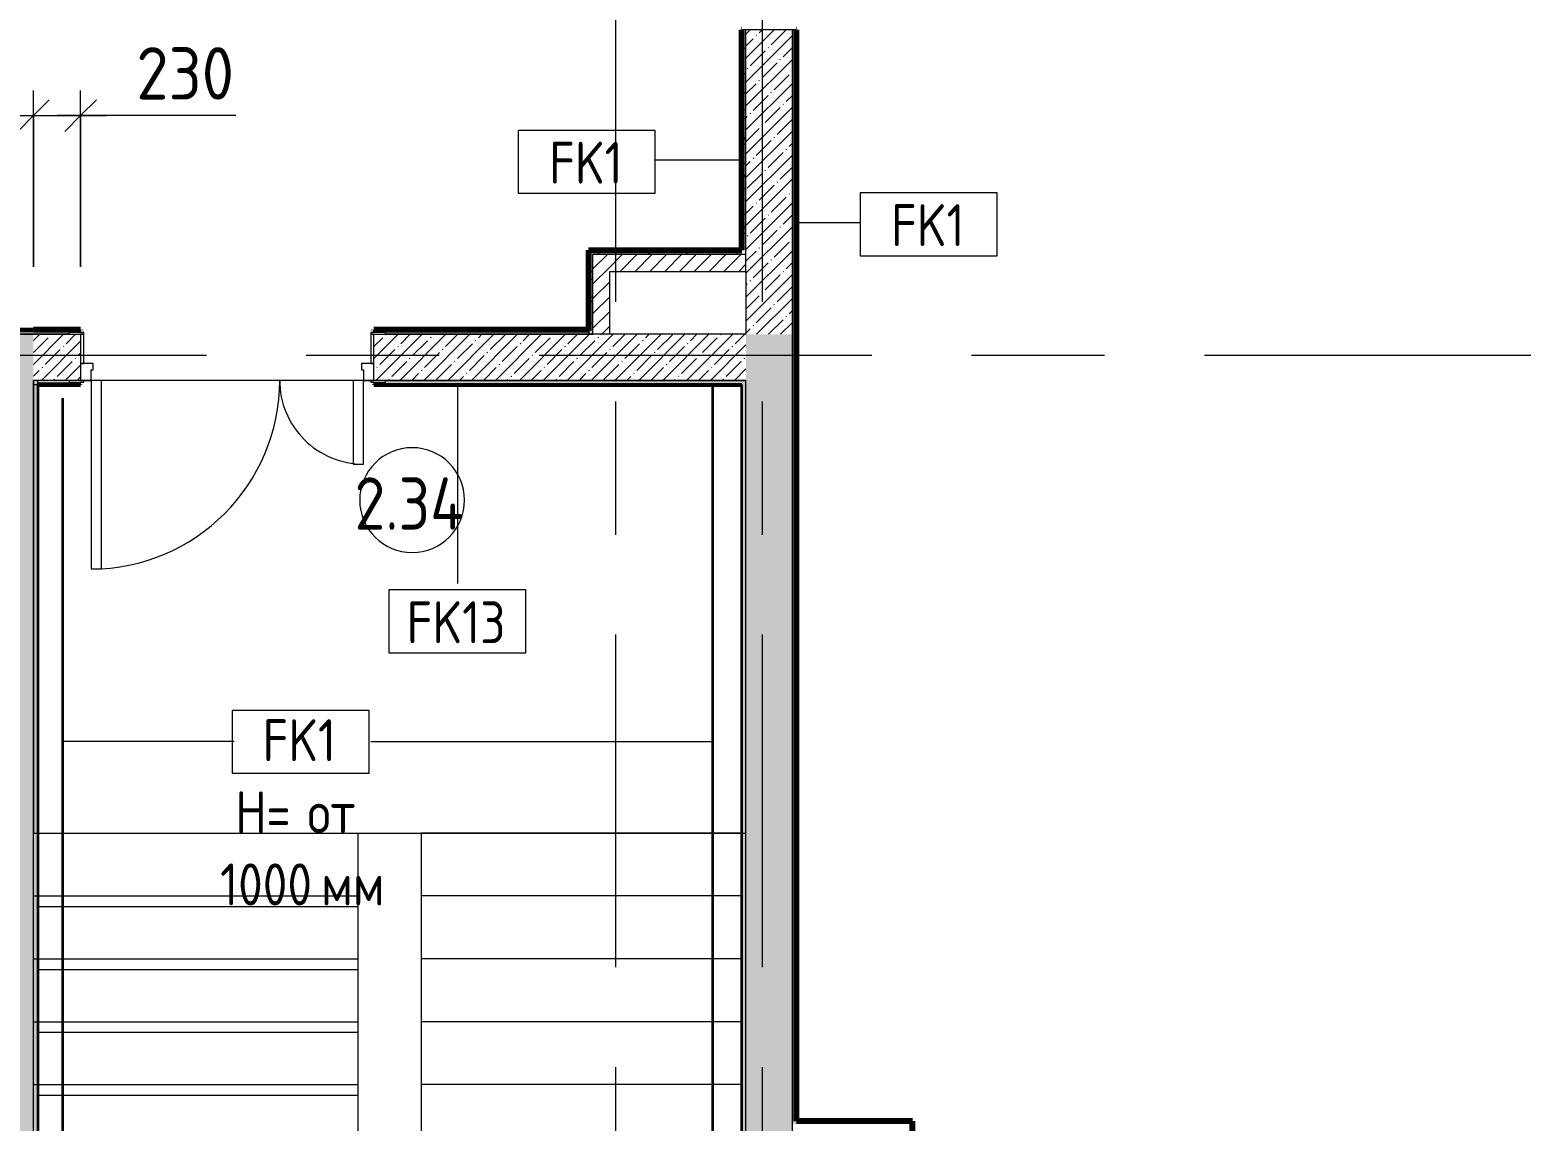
# Model space of a CAD drawing. Header units: millimetres. Extents: x 35157 to 232994, y -8553 to 29000.
# Drawn here: x 72063 to 79180, y 4145 to 9352 of the extents above; entities that cross this region are included whole.
import ezdxf

# ---------------------------------------------------------------- set-up
doc = ezdxf.new("R2010")
doc.units = ezdxf.units.MM
doc.linetypes.add('Осевая', pattern=[3175, 635, -476.25, 1587.5, -476.25])
for name, color, linetype, lineweight in [('A-ANNO-DIMS', 7, 'Continuous', 9), ('A-ANNO-DIMS-100', 7, 'Continuous', 9), ('A-AREA-IDEN', 7, 'Continuous', 9), ('A-DETL', 7, 'Continuous', 9), ('A-DETL-1', 7, 'Continuous', 35), ('A-DOOR', 7, 'Continuous', 9), ('A-DOOR-2', 7, 'Continuous', 13), ('A-DOOR-FRAM', 7, 'Continuous', 13), ('A-WALL', 7, 'Continuous', 9), ('A-WALL-IDEN', 7, 'Continuous', 9), ('I-WALL', 7, 'Continuous', 9), ('S-STRS-1', 7, 'Continuous', 9), ('S-STRS-MBND', 7, 'Continuous', 9), ('Оси-2', 7, 'Осевая', 9)]:
    doc.layers.add(name, color=color, linetype=linetype, lineweight=lineweight)
for name, color, linetype, lineweight, true_color in [('A-WALL-3', 5, 'Continuous', 9, 0x0000ff), ('A-WALL-4', 7, 'Continuous', 9, 0xff80c0), ('G-ANNO-TEXT-1', 7, 'Continuous', 9, 0x3c3c3c), ('I-WALL-5', 7, 'Continuous', 9, 0xc0c0c0), ('I-WALL-8', 5, 'Continuous', 53, 0x0000ff), ('I-WALL-9', 7, 'Continuous', 80, 0xff80c0)]:
    doc.layers.add(name, color=color, linetype=linetype, lineweight=lineweight, true_color=true_color)
doc.styles.add('GOST Common', font='GOST_Common.ttf', dxfattribs={"width": 0.9, "height": 200})
doc.styles.add('GOST Common_1', font='GOST_Common.ttf', dxfattribs={"width": 0.9, "height": 250})
doc.styles.add('ISOCPEUR', font='isocpeur.ttf', dxfattribs={"width": 0.9, "height": 250})
doc.dimstyles.new('ISO-2_5_0_9К_БОЛЬШОЙ', dxfattribs={"dimscale": 304.8, "dimtxt": 248.995294, "dimasz": 0.492126, "dimexe": 0.393701, "dimexo": 0.984252, "dimgap": 0, "dimtad": 1, "dimdec": 0, "dimrnd": 10, "dimzin": 0, "dimdsep": 46, "dimtxsty": 'ISOCPEUR', "dimblk1": 'OBLIQUE', "dimblk2": 'OBLIQUE', "dimsah": 1, "dimcen": 0.09, "dimdle": 0.393701, "dimazin": 0, "dimtfac": 1, "dimtdec": 4, "dimtix": 1, "dimtmove": 0, "dimatfit": 3, "dimfxl": 1, "dimtvp": 1, "dimtolj": 1, "dimtzin": 0, "dimarcsym": 2})
doc.dimstyles.new('ISO-2_5_0_9К_БОЛЬШОЙ_2', dxfattribs={"dimscale": 304.8, "dimtxt": 248.995294, "dimasz": 0.492126, "dimexe": 0.393701, "dimexo": 0.984252, "dimgap": 0, "dimtad": 1, "dimdec": 0, "dimrnd": 10, "dimzin": 0, "dimdsep": 46, "dimtxsty": 'ISOCPEUR', "dimblk1": 'OBLIQUE', "dimblk2": 'OBLIQUE', "dimsah": 1, "dimcen": 0.09, "dimdle": 0.393701, "dimazin": 0, "dimtfac": 1, "dimtdec": 4, "dimtix": 1, "dimtmove": 1, "dimatfit": 3, "dimfxl": 1, "dimtvp": 1, "dimtolj": 1, "dimtzin": 0, "dimarcsym": 2})
pattern_1 = [(45, (0, 0), (-57.02463, 57.02463), []), (45, (57.025, 0), (-57.02463, 57.02463), [100.806, -20.161, 3.353, -16.808])]
pattern_2 = [(45, (0, 0), (-35.35534, 35.35534), [])]
pattern_3 = [(0, (0, 0), (121.92, 30.48), [10.058, -81.382, 10.058, -81.382, -487.68]), (0, (0, 0), (121.92, 30.48), [-182.88, 10.058, -172.822, 10.058, -81.382, -213.36]), (0, (0, 0), (121.92, 30.48), [-457.2, 10.058, -50.902, 10.058, -142.342]), (120, (45.72, 15.24), (-87.356454, 90.345817), [10.058, -81.382, 10.058, -81.382, -487.68]), (120, (45.72, 15.24), (-87.356454, 90.345817), [-182.88, 10.058, -172.822, 10.058, -81.382, -213.36]), (120, (45.72, 15.24), (-87.356454, 90.345817), [-457.2, 10.058, -50.902, 10.058, -142.342]), (240, (60.96, 76.2), (-34.563546, -120.825817), [10.058, -81.382, 10.058, -81.382, -487.68]), (240, (60.96, 76.2), (-34.563546, -120.825817), [-182.88, 10.058, -172.822, 10.058, -81.382, -213.36]), (240, (60.96, 76.2), (-34.563546, -120.825817), [-457.2, 10.058, -50.902, 10.058, -142.342])]

# ---------------------------------------------------------------- blocks, each defined once
blk = doc.blocks.new('110_Дверь_СКБ_2Ст - Д-1 Лестничная клетка EIS60-24319353-План отделки стен 2 этажа в осях 12-23')
at = {"layer": 'A-DOOR'}
for centre, radius, start, end in [((662.5, 110), 900, 90, 180), ((-637.5, 110), 400, 360, 90)]:
    blk.add_arc(centre, radius, start, end, dxfattribs=at)
at = {"layer": 'A-DOOR-2'}
for p, q in [((662.5, 1010), (612.5, 1010)), ((612.5, 1010), (612.5, 110)), ((662.5, 110), (662.5, 1010)), ((-637.5, 510), (-637.5, 110)), ((-587.5, 510), (-637.5, 510)), ((-587.5, 110), (-587.5, 510)), ((-637.5, 110), (-587.5, 110)), ((612.5, 110), (662.5, 110))]:
    blk.add_line(p, q, dxfattribs=at)
at = {"layer": 'A-DOOR-FRAM'}
for p, q in [((-672.5, 118), (-742.5, 118)), ((-742.5, 118), (-742.5, 110)), ((-742.5, 110), (-672.5, 110)), ((-637.5, 110), (-687.5, 110)), ((-687.5, 110), (-687.5, 30)), ((-672.5, 110), (-672.5, 118)), ((-637.5, 60), (-637.5, 110)), ((662.5, 110), (662.5, 60)), ((712.5, 110), (662.5, 110)), ((767.5, 118), (697.5, 118)), ((697.5, 118), (697.5, 110)), ((697.5, 110), (767.5, 110)), ((712.5, 30), (712.5, 110)), ((767.5, 110), (767.5, 118)), ((-687.5, 30), (-627.5, 30)), ((-672.5, 30), (-687.5, 30)), ((-687.5, 30), (-687.5, -110)), ((-672.5, -110), (-672.5, 30)), ((-627.5, 60), (-637.5, 60)), ((-627.5, 30), (-627.5, 60)), ((662.5, 60), (652.5, 60)), ((652.5, 60), (652.5, 30)), ((652.5, 30), (712.5, 30)), ((712.5, 30), (697.5, 30)), ((697.5, 30), (697.5, -110)), ((712.5, -110), (712.5, 30)), ((-672.5, -110), (-742.5, -110)), ((-742.5, -110), (-742.5, -118)), ((-742.5, -118), (-672.5, -118)), ((-687.5, -110), (-672.5, -110)), ((-672.5, -118), (-672.5, -110)), ((697.5, -110), (712.5, -110)), ((767.5, -110), (697.5, -110)), ((697.5, -110), (697.5, -118)), ((697.5, -118), (767.5, -118)), ((767.5, -118), (767.5, -110))]:
    blk.add_line(p, q, dxfattribs=at)
blk = doc.blocks.new('М_стена_0001 - Типоразмер_без рамки-25382661-План отделки стен 2 этажа в осях 12-23')
at = {"layer": 'A-WALL-IDEN'}
for p, q in [((3.258, 1.523), (-3.273, 1.523)), ((-3.273, 1.523), (-3.273, -1.477)), ((3.258, -1.477), (3.258, 1.523)), ((-3.273, -1.477), (3.258, -1.477))]:
    blk.add_line(p, q, dxfattribs=at)
blk = doc.blocks.new('Марка_Помещения - Номер-25198446-План отделки стен 2 этажа в осях 12-23')
at = {"layer": 'A-AREA-IDEN'}
for start, end in [(360, 180), (180, 360)]:
    blk.add_arc((0, 0), 2.5, start, end, dxfattribs=at)
blk = doc.blocks.new('DIMBLOCK33-План отделки стен 2 этажа в осях 12-23')
at = {"layer": 'A-ANNO-DIMS-100'}
for p, q in [((65280, 8221), (65280, 9062.9)), ((72080, 8221), (72080, 9062.9)), ((65160, 8942.9), (72080, 8942.9)), ((65280, 8942.9), (65280, 8221)), ((72080, 8942.9), (72080, 8221))]:
    blk.add_line(p, q, dxfattribs=at)
at = {"layer": 'A-ANNO-DIMS-100', "lineweight": 20}
for p, q in [((65280, 8942.9), (65355, 9017.9)), ((72080, 8942.9), (72155, 9017.9)), ((65280, 8942.9), (65205, 8867.9)), ((72080, 8942.9), (72005, 8867.9))]:
    blk.add_line(p, q, dxfattribs=at)
at = {"layer": 'A-ANNO-DIMS-100', "color": 0, "insert": (68364, 9269.5), "char_height": 250, "width": 758.478, "attachment_point": 1, "line_spacing_factor": 1.149209, "style": 'ISOCPEUR'}
blk.add_mtext('6800', dxfattribs=at)
blk = doc.blocks.new('_Oblique')
at = {"color": 0, "linetype": 'ByBlock', "lineweight": -2}
blk.add_line((-0.5, -0.5), (0.5, 0.5), dxfattribs=at)
blk = doc.blocks.new('DIMBLOCK34-План отделки стен 2 этажа в осях 12-23')
at = {"layer": 'A-ANNO-DIMS-100'}
for p, q in [((72080, 8221), (72080, 9062.9)), ((72305, 8221), (72305, 9062.9)), ((72080, 8942.9), (72425, 8942.9)), ((72080, 8942.9), (72080, 8221)), ((72470.9, 8942.9), (72192.5, 8942.9)), ((72305, 8942.9), (72305, 8221)), ((73044.9, 8942.9), (72470.9, 8942.9))]:
    blk.add_line(p, q, dxfattribs=at)
at = {"layer": 'A-ANNO-DIMS-100', "lineweight": 20}
for p, q in [((72080, 8942.9), (72155, 9017.9)), ((72305, 8942.9), (72380, 9017.9)), ((72080, 8942.9), (72005, 8867.9)), ((72305, 8942.9), (72230, 8867.9))]:
    blk.add_line(p, q, dxfattribs=at)
at = {"layer": 'A-ANNO-DIMS-100', "color": 0, "insert": (72570.9, 9269.5), "char_height": 250, "width": 568.858, "attachment_point": 1, "line_spacing_factor": 1.149209, "style": 'ISOCPEUR'}
blk.add_mtext('230', dxfattribs=at)

msp = doc.modelspace()

# ---------------------------------------------------------------- hatches: boundary and pattern name
at = {"layer": 'I-WALL'}
h = msp.add_hatch(dxfattribs=at)
h.set_pattern_fill('FP_63', color=256, style=0, pattern_type=2)
h.set_pattern_definition(pattern_3)
h.paths.add_polyline_path([(75480, 8300), (75480, 9352.3), (75460, 9352.3), (75460, 8300)])
h.paths.add_polyline_path([(75480, 10792.3), (75480, 10900), (75460, 10900), (75460, 10792.3)])
h = msp.add_hatch(dxfattribs=at)
h.set_pattern_fill('FP_18', color=256, style=0, pattern_type=2)
h.set_pattern_definition(pattern_1)
h.paths.add_polyline_path([(75700, 7900), (75700, 9352.3), (75480, 9352.3), (75480, 7900)])
h.paths.add_polyline_path([(75480, 10792.3), (75700, 10792.3), (75700, 10900), (75480, 10900)])
h = msp.add_hatch(dxfattribs=at)
h.set_pattern_fill('FP_63', color=256, style=0, pattern_type=2)
h.set_pattern_definition(pattern_3)
h.paths.add_polyline_path([(75700, 4130), (75720, 4130), (75720, 9352.3), (75700, 9352.3), (75700, 4992.8)])
h.paths.add_polyline_path([(75700, 10792.3), (75720, 10792.3), (75720, 10900), (75700, 10900)])
h = msp.add_hatch(dxfattribs=at)
h.set_pattern_fill('FP_63', color=256, style=0, pattern_type=2)
h.set_pattern_definition(pattern_3)
h.paths.add_polyline_path([(74750, 8280), (75480, 8280), (75480, 8300), (74730, 8300), (74730, 8280)])
h = msp.add_hatch(dxfattribs=at)
h.set_pattern_fill('FP_63', color=256, style=0, pattern_type=2)
h.set_pattern_definition(pattern_3)
h.paths.add_polyline_path([(74730, 7900), (74750, 7900), (74750, 8280), (74730, 8280)])
h = msp.add_hatch(dxfattribs=at)
h.set_pattern_fill('FP_22', color=256, style=0, pattern_type=2)
h.set_pattern_definition(pattern_2)
h.paths.add_polyline_path([(74830, 7900), (74830, 8280), (74750, 8280), (74750, 7900)])
h = msp.add_hatch(dxfattribs=at)
h.set_pattern_fill('FP_22', color=256, style=0, pattern_type=2)
h.set_pattern_definition(pattern_2)
h.paths.add_polyline_path([(75480, 8200), (75480, 8280), (74830, 8280), (74830, 8200)])
h = msp.add_hatch(dxfattribs=at)
h.set_pattern_fill('FP_63', color=256, style=0, pattern_type=2)
h.set_pattern_definition(pattern_3)
h.paths.add_polyline_path([(72250, 7900), (72250, 7908), (72305, 7908), (72305, 7920), (71735, 7920), (71735, 7908), (71765, 7908), (71765, 7900)])
h.paths.add_polyline_path([(74750, 7900), (74750, 7920), (73705, 7920), (73705, 7908), (73760, 7908), (73760, 7900), (74234.2, 7900)])
h.paths.add_polyline_path([(67085, 7900), (68230.5, 7900), (68230.5, 7908), (68260.5, 7908), (68260.5, 7920), (67055, 7920), (67055, 7908), (67085, 7908), (67085, 7900.5)])
h.paths.add_polyline_path([(65910, 7900), (65925, 7900.9), (65925, 7908), (65955, 7908), (65955, 7920), (64110, 7920), (64110, 7900), (65410, 7900)])
h.paths.add_polyline_path([(69390.5, 7900), (70605, 7900), (70605, 7908), (70635, 7908), (70635, 7920), (69360.5, 7920), (69360.5, 7908), (69390.5, 7908), (69390.5, 7900.5)])
h.paths.add_polyline_path([(62910, 7900), (62910, 7920), (59931, 7920), (59931, 7900), (62231.5, 7900)])
h.paths.add_polyline_path([(56910, 7900), (57431, 7900), (57431, 7920), (55110, 7920), (55110, 7900), (56410, 7900)])
h.paths.add_polyline_path([(38976.4, 7900), (39561, 7900), (39561, 7920), (38781, 7920), (38781, 7900)])
h.paths.add_polyline_path([(53229.5, 7900), (53910, 7900), (53910, 7920), (50930, 7920), (50930, 7900), (52410, 7900)])
h.paths.add_polyline_path([(42061, 7900), (48430, 7900), (48430, 7920), (42061, 7920)])
h = msp.add_hatch(dxfattribs=at)
h.set_pattern_fill('FP_18', color=256, style=0, pattern_type=2)
h.set_pattern_definition(pattern_1)
h.paths.add_polyline_path([(71983.7, 120), (72080, 120), (72080, 7900), (71860, 7900), (71860, 120)])
h = msp.add_hatch(dxfattribs=at)
h.set_pattern_fill('FP_18', color=256, style=0, pattern_type=2)
h.set_pattern_definition(pattern_1)
h.paths.add_polyline_path([(73760, 7680), (75480, 7680), (75480, 7900), (73705, 7900), (73705, 7680)])
h.paths.add_polyline_path([(72250, 7680), (72305, 7680), (72305, 7900), (72080, 7900), (72080, 7680), (72100, 7680)])
h = msp.add_hatch(dxfattribs=at)
h.set_pattern_fill('FP_18', color=256, style=0, pattern_type=2)
h.set_pattern_definition(pattern_1)
h.paths.add_polyline_path([(75480, -100), (75700, -100), (75700, 3550), (75480, 3550), (75480, 120)])
h.paths.add_polyline_path([(75480, 4050), (75700, 4050), (75700, 7900), (75480, 7900), (75480, 4992.8)])
h = msp.add_hatch(dxfattribs=at)
h.set_pattern_fill('FP_63', color=256, style=0, pattern_type=2)
h.set_pattern_definition(pattern_3)
h.paths.add_polyline_path([(72250, 7660), (72305, 7660), (72305, 7672), (72250, 7672), (72250, 7680), (72080, 7680), (72080, 7660)])
h.paths.add_polyline_path([(75480, 7660), (75480, 7680), (73760, 7679.4), (73760, 7672), (73705, 7672), (73705, 7660), (75460, 7660)])
h = msp.add_hatch(dxfattribs=at)
h.set_pattern_fill('FP_63', color=256, style=0, pattern_type=2)
h.set_pattern_definition(pattern_3)
h.paths.add_polyline_path([(72100, 120), (72100, 7680), (72080, 7680), (72080, 120)])
h = msp.add_hatch(dxfattribs=at)
h.set_pattern_fill('FP_63', color=256, style=0, pattern_type=2)
h.set_pattern_definition(pattern_3)
h.paths.add_polyline_path([(75460, 130), (75480, 130), (75480, 7660), (75460, 7659), (75460, 320.9)])

# ---------------------------------------------------------------- linework, layer by layer
at = {"layer": 'A-DETL'}
for p, q in [((73681.5, 6105.3), (73028.4, 6105.3)), ((73028.4, 6105.3), (73028.4, 5805.3)), ((73681.5, 5805.3), (73681.5, 6105.3)), ((73037, 5956.3), (72220, 5956.3)), ((73690.1, 5956.3), (75320, 5956.3)), ((73028.4, 5805.3), (73681.5, 5805.3))]:
    msp.add_line(p, q, dxfattribs=at)
at = {"layer": 'A-DETL-1'}
for p, q in [((72100, 7659), (72100, 140)), ((75320, 7650), (75320, 350)), ((75460, 350), (75460, 7659)), ((72220, 140), (72220, 7595))]:
    msp.add_line(p, q, dxfattribs=at)
at = {"layer": 'A-WALL'}
for p, q in [((75480, 8200), (75480, 9352.3)), ((75720, 4145), (75720, 9352.3)), ((75460, 8300), (74730, 8300)), ((72305, 7920), (72080, 7920)), ((74729, 7920), (73705, 7920)), ((74830, 7900), (73760, 7900)), ((73760, 7900), (74750, 7900)), ((72080, 120), (72080, 7680)), ((72250, 7680), (72080, 7680)), ((73760, 7680), (75480, 7680)), ((75480, 4050), (75480, 7680))]:
    msp.add_line(p, q, dxfattribs=at)
at = {"layer": 'A-WALL-3'}
for p, q in [((72100, 7660), (72100, 7659)), ((75460, 7660), (73705, 7660)), ((75460, 7659), (75460, 7660))]:
    msp.add_line(p, q, dxfattribs=at)
at = {"layer": 'A-WALL-4'}
for p, q in [((75460, 8300), (75460, 8301)), ((72080, 7921), (72080, 7920))]:
    msp.add_line(p, q, dxfattribs=at)
at = {"layer": 'A-WALL-IDEN'}
for p, q in [((75459.5, 8730.7), (75047, 8730.7)), ((75720.5, 8432.8), (76025.4, 8432.8)), ((74102.8, 7646.9), (74102.8, 6710.2))]:
    msp.add_line(p, q, dxfattribs=at)
at = {"layer": 'I-WALL-5'}
for p, q in [((75720, 9352.3), (75460, 9352.3)), ((75700, 9352.3), (75700, 4050)), ((75480, 8280), (74750, 8280)), ((74750, 7900), (74750, 8280)), ((74830, 7900), (74830, 8200)), ((74830, 8200), (75480, 8200)), ((75480, 8200), (75480, 7900)), ((72305, 7908), (72305, 7920)), ((73705, 7908), (73705, 7920)), ((74750, 7920), (74730, 7920)), ((74730, 7920), (74730, 7900)), ((71765, 7900), (72250, 7900)), ((72250, 7900), (71860, 7900)), ((75480, 7900), (74830, 7900)), ((72080, 7660), (72100, 7660)), ((72100, 7660), (72100, 7680)), ((72100, 120), (72100, 7659)), ((72305, 7660), (72305, 7672)), ((73705, 7672), (73705, 7660)), ((75460, 7659), (75460, 130))]:
    msp.add_line(p, q, dxfattribs=at)
at = {"layer": 'I-WALL-8'}
for p, q in [((72080, 7921), (71735, 7921)), ((71735, 7920), (72080, 7920)), ((72305, 7660), (72100, 7660)), ((72100, 7659), (72305, 7659)), ((72305, 7659), (72305, 7660)), ((73705, 7660), (73705, 7659)), ((73705, 7659), (75460, 7659))]:
    msp.add_line(p, q, dxfattribs=at)
at = {"layer": 'I-WALL-9'}
for p, q in [((75460, 9352.3), (75459, 9352.3)), ((75459, 9352.3), (75459, 8301)), ((75460, 8301), (75460, 9352.3)), ((75721, 9352.3), (75720, 9352.3)), ((75721, 4146), (75721, 9352.3)), ((74729, 8301), (74729, 7921)), ((74729, 8301), (75460, 8301)), ((74730, 7920), (74730, 8300)), ((72305, 7921), (72080, 7921)), ((72305, 7920), (72305, 7921)), ((74729, 7921), (73705, 7921)), ((73705, 7920), (73705, 7921)), ((74729, 7920), (74730, 7920)), ((76275.4, 4146), (75721, 4146)), ((76275.4, 3790.5), (76275.4, 4146))]:
    msp.add_line(p, q, dxfattribs=at)
at = {"layer": 'S-STRS-1'}
for p, q in [((73605, 7680), (72405, 7680)), ((73630, 5520), (73930, 5520)), ((73630, 5169.7), (73630, 5520)), ((75460, 5520), (73930, 5520)), ((73930, 5520), (73930, 5220)), ((75460, 5520), (73930, 5520)), ((73930, 5220), (73930, 4920)), ((75460, 5220), (73930, 5220)), ((75460, 5220), (73930, 5220)), ((72100, 5169.7), (73630, 5169.7)), ((72100, 5169.7), (73630, 5169.7)), ((73630, 4869.7), (73630, 5169.7)), ((73930, 4920), (73930, 4620)), ((75460, 4920), (73930, 4920)), ((75460, 4920), (73930, 4920)), ((72100, 4869.7), (73630, 4869.7)), ((72100, 4869.7), (73630, 4869.7)), ((73630, 4569.7), (73630, 4869.7)), ((72100, 4569.7), (73630, 4569.7)), ((72100, 4569.7), (73630, 4569.7)), ((73630, 4269.7), (73630, 4569.7)), ((73930, 4620), (73930, 4320)), ((75460, 4620), (73930, 4620)), ((75460, 4620), (73930, 4620)), ((73930, 4320), (73930, 4020)), ((75460, 4320), (73930, 4320)), ((75460, 4320), (73930, 4320)), ((72100, 4269.7), (73630, 4269.7)), ((72100, 4269.7), (73630, 4269.7)), ((73630, 3969.7), (73630, 4269.7))]:
    msp.add_line(p, q, dxfattribs=at)
at = {"layer": 'S-STRS-MBND'}
for p, q in [((75480, 7680), (72080, 7680)), ((72080, 7680), (72080, 5520)), ((75480, 5520), (75480, 7680)), ((72080, 5520), (73630, 5520)), ((72080, 1620), (72080, 5520)), ((72080, 5520), (73630, 5520)), ((73630, 5520), (75480, 5520)), ((73630, 3503.2), (73630, 5520)), ((72080, 5220), (73630, 5220)), ((72080, 5220), (73630, 5220)), ((72080, 4920), (73630, 4920)), ((72080, 4920), (73630, 4920)), ((72080, 4620), (73630, 4620)), ((72080, 4620), (73630, 4620)), ((72080, 4320), (73630, 4320)), ((72080, 4320), (73630, 4320))]:
    msp.add_line(p, q, dxfattribs=at)
at = {"layer": 'Оси-2'}
for p, q in [((75560, 593.7), (75560, 25078.1)), ((74860, 593.7), (74860, 24898.1)), ((38456.8, 7800), (82200, 7800))]:
    msp.add_line(p, q, dxfattribs=at)

# ---------------------------------------------------------------- block references
at = {"layer": 'A-AREA-IDEN', "xscale": 99.99999999999993, "yscale": 99.99999999999993, "zscale": 99.99999999999993}
msp.add_blockref('Марка_Помещения - Номер-25198446-План отделки стен 2 этажа в осях 12-23', (73886.9, 7108.7), dxfattribs=at)
at = {"layer": 'A-DOOR', "rotation": 180}
msp.add_blockref('110_Дверь_СКБ_2Ст - Д-1 Лестничная клетка EIS60-24319353-План отделки стен 2 этажа в осях 12-23', (73017.5, 7790), dxfattribs=at)
at = {"layer": 'A-WALL-IDEN', "xscale": 99.99999999999993, "yscale": 99.99999999999993, "zscale": 99.99999999999993}
for p in [(74721.2, 8720.3), (76352.7, 8422.4), (74103.5, 6527.7)]:
    msp.add_blockref('М_стена_0001 - Типоразмер_без рамки-25382661-План отделки стен 2 этажа в осях 12-23', p, dxfattribs=at)

# ---------------------------------------------------------------- texts
at = {"layer": 'A-AREA-IDEN', "insert": (73612.2, 7217.2), "char_height": 250, "width": 685.443, "attachment_point": 1, "style": 'GOST Common_1'}
msp.add_mtext('2.34', dxfattribs=at)
at = {"layer": 'A-WALL-IDEN', "char_height": 200, "attachment_point": 1, "style": 'GOST Common'}
for s, insert, width in [('FK1', (74541, 8818.3), 447.342), ('FK1', (76172.5, 8520.4), 447.342), ('FK13', (73860.8, 6625.7), 598.861)]:
    msp.add_mtext(s, dxfattribs=dict(at, insert=insert, width=width))
at = {"layer": 'G-ANNO-TEXT-1', "char_height": 200, "attachment_point": 1, "style": 'GOST Common'}
for s, insert, width in [('FK1', (73173, 6063), 447.342), ('\\fGOST Common|b0|i0|c204|p34|;\\W.9;Н', (73042.1, 5719), 180.38), ('\\fGOST Common|b0|i0|c204|p34|;\\W.9; ', (73679.1, 5719), 79.367), ('= ', (73190.9, 5719), 238.101), ('от', (73387.4, 5719), 353.544), ('1000', (72970.6, 5375.1), 584.43), ('мм', (73452.8, 5375.1), 360.759)]:
    msp.add_mtext(s, dxfattribs=dict(at, insert=insert, width=width))

# ---------------------------------------------------------------- dimensions: what is measured, and where the dimension line sits
at = {"layer": 'A-ANNO-DIMS'}
dim = msp.add_linear_dim(base=(72080, 8942.9), p1=(65280, 7921), p2=(72080, 7921), dimstyle='ISO-2_5_0_9К_БОЛЬШОЙ', override={"dimpost": '<>', "dimfxl": 6800}, dxfattribs=at)
dim.commit()
dim.dimension.update_dxf_attribs({"geometry": 'DIMBLOCK33-План отделки стен 2 этажа в осях 12-23', "text_midpoint": (68680, 9067.9)})
dim = msp.add_linear_dim(base=(72305, 8942.9), p1=(72080, 7921), p2=(72305, 7921), dimstyle='ISO-2_5_0_9К_БОЛЬШОЙ_2', override={"dimpost": '<>', "dimfxl": 225}, dxfattribs=at)
dim.commit()
dim.dimension.update_dxf_attribs({"geometry": 'DIMBLOCK34-План отделки стен 2 этажа в осях 12-23', "text_midpoint": (72855.3, 9102.9), "dimtype": 160})

doc.saveas('drawing.dxf')
